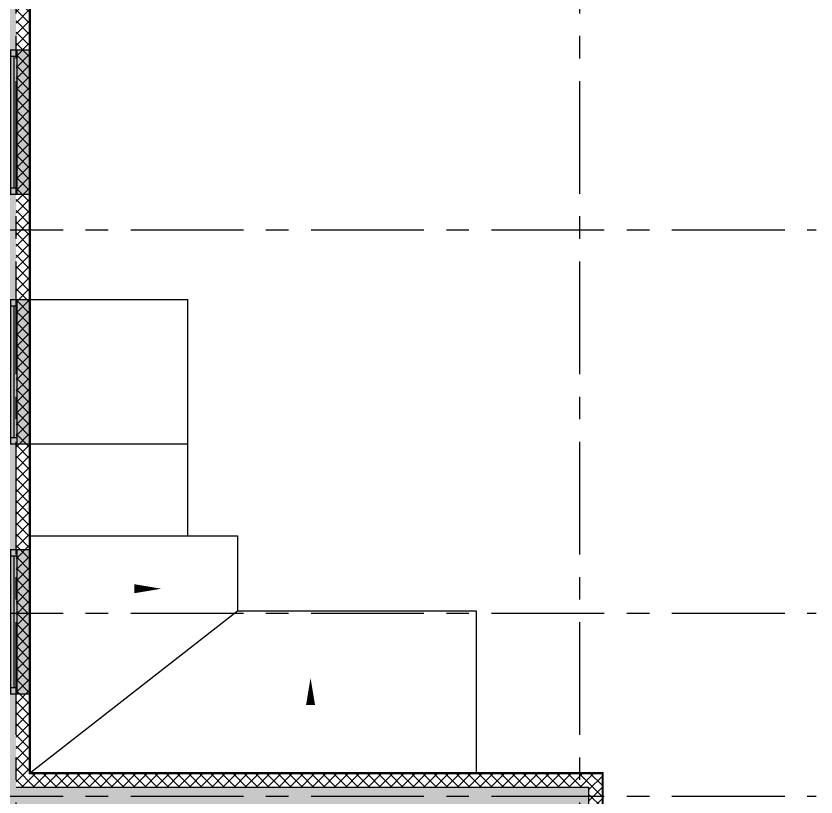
# Model space of a CAD drawing. Header units: millimetres. Extents: x -9318 to 9016603, y 0 to 838141.
# Drawn here: x 125997 to 134866, y 281113 to 289773 of the extents above; entities that cross this region are included whole.
import ezdxf

# ---------------------------------------------------------------- set-up
doc = ezdxf.new("R2010")
doc.units = ezdxf.units.MM
doc.linetypes.add('CENTER', pattern=[2, 1.25, -0.25, 0.25, -0.25])

# ---------------------------------------------------------------- blocks, each defined once
blk = doc.blocks.new('*U851')
h = blk.add_hatch(color=8)
h.dxf.hatch_style = 1
h.paths.add_polyline_path([(-1670, -210), (70, -210), (70, -140), (0, -140), (0, 220), (-1600, 220), (-1600, -140), (-1670, -140)])
at = {"color": 8, "lineweight": 30}
for p, q in [((-1600, -140), (-1600, 220)), ((0, -140), (0, 220))]:
    blk.add_line(p, q, dxfattribs=at)
at = {"color": 8}
for p, q in [((0, 220), (-1600, 220)), ((-1600, 70), (0, 70)), ((-1600, 0), (0, 0)), ((-1530, 0), (-1530, 70)), ((-1530, 35), (-70, 35)), ((-70, 0), (-70, 70)), ((-1670, -210), (-1670, -140)), ((-1670, -140), (-1600, -140)), ((0, -140), (70, -140)), ((70, -210), (70, -140)), ((-1670, -210), (70, -210))]:
    blk.add_line(p, q, dxfattribs=at)
blk = doc.blocks.new('*U825')
h = blk.add_hatch(color=8)
h.dxf.hatch_style = 1
h.paths.add_polyline_path([(-1670, -210), (70, -210), (70, -140), (0, -140), (0, 220), (-1600, 220), (-1600, -140), (-1670, -140)])
at = {"color": 8, "lineweight": 30}
for p, q in [((-1600, -140), (-1600, 220)), ((0, -140), (0, 220))]:
    blk.add_line(p, q, dxfattribs=at)
at = {"color": 8}
for p, q in [((0, 220), (-1600, 220)), ((-1600, 70), (0, 70)), ((-1600, 0), (0, 0)), ((-1530, 0), (-1530, 70)), ((-1530, 35), (-70, 35)), ((-70, 0), (-70, 70)), ((-1670, -210), (-1670, -140)), ((-1670, -140), (-1600, -140)), ((0, -140), (70, -140)), ((70, -210), (70, -140)), ((-1670, -210), (70, -210))]:
    blk.add_line(p, q, dxfattribs=at)
blk = doc.blocks.new('*U826')
h = blk.add_hatch(color=8)
h.dxf.hatch_style = 1
h.paths.add_polyline_path([(-1670, -210), (70, -210), (70, -140), (0, -140), (0, 220), (-1600, 220), (-1600, -140), (-1670, -140)])
at = {"color": 8, "lineweight": 30}
for p, q in [((-1600, -140), (-1600, 220)), ((0, -140), (0, 220))]:
    blk.add_line(p, q, dxfattribs=at)
at = {"color": 8}
for p, q in [((0, 220), (-1600, 220)), ((-1600, 70), (0, 70)), ((-1600, 0), (0, 0)), ((-1530, 0), (-1530, 70)), ((-1530, 35), (-70, 35)), ((-70, 0), (-70, 70)), ((-1670, -210), (-1670, -140)), ((-1670, -140), (-1600, -140)), ((0, -140), (70, -140)), ((70, -210), (70, -140)), ((-1670, -210), (70, -210))]:
    blk.add_line(p, q, dxfattribs=at)

msp = doc.modelspace()

# ---------------------------------------------------------------- hatches: boundary and pattern name
at = {"ltscale": 100}
h = msp.add_hatch(dxfattribs=at)
h.set_pattern_fill('ANSI37', color=256, scale=700)
h.set_pattern_definition([(45, (-881264.54, 320766.49), (-61.871843, 61.871843), []), (135, (-881264.54, 320766.49), (-61.871843, -61.871843), [])])
h.paths.add_polyline_path([(78816.68, 319351.77), (78666.68, 319351.77), (78661.91, 318782.96), (81791.91, 318782.96), (81791.91, 315852.96), (84912.07, 315852.96), (84912.07, 307832.96), (81111.91, 307832.96), (81111.91, 307702.96), (75721.91, 307702.96), (75721.91, 299092.96), (80697.1, 299092.96), (80697.1, 303057.96), (115497.1, 303057.96), (115497.1, 299092.96), (125997.1, 299092.96), (125997.1, 281222.96), (132347.11, 281222.96), (132347.08, 271512.96), (119247.1, 271512.96), (119247.1, 277862.96), (111367.1, 277862.96), (111367.1, 283052.96), (102831.79, 283052.96), (102831.79, 282652.96), (102981.79, 282652.96), (102981.79, 282902.96), (111217.1, 282902.96), (111217.1, 277712.96), (119097.1, 277712.96), (119097.1, 271362.96), (132497.08, 271362.96), (132497.11, 281372.96), (126147.1, 281372.96), (126147.1, 299242.96), (115647.1, 299242.96), (115647.1, 303207.96), (80547.1, 303207.96), (80547.1, 299242.96), (75871.91, 299242.96), (75871.91, 307552.96), (81261.91, 307552.96), (81261.91, 307682.96), (85062.07, 307682.96), (85062.07, 316002.96), (81941.91, 316002.96), (81941.91, 318932.96), (78811.91, 318932.96)])
h.paths.add_polyline_path([(78661.91, 320991.77), (78811.91, 320991.77), (78811.91, 322133.22), (78961.91, 322133.22), (78961.91, 322283.22), (78661.91, 322283.22)])
h = msp.add_hatch(dxfattribs=at)
h.set_pattern_fill('ANSI35', color=256, scale=700)
h.set_pattern_definition([(45, (-887755.71, 381612.85), (-123.743687, 123.743687), []), (45, (-887631.97, 381612.85), (-123.743687, 123.743687), [218.75, -43.75, 0, -43.75])])
h.paths.add_polyline_path([(132347.1, 281222.96), (125997.1, 281222.96), (125997.1, 298893.31), (125797.1, 298892.6), (125797.1, 281222.96), (125697.1, 281222.96), (125697.1, 278162.96), (125997.1, 278162.96), (125997.1, 281022.96), (132147.1, 281022.96), (132347.1, 281022.96)])

# ---------------------------------------------------------------- linework, layer by layer
at = {"linetype": 'CENTER', "ltscale": 1000}
for p, q in [((125997.1, 269801.69), (125997.1, 304109.16)), ((132247.1, 269801.69), (132247.1, 304109.16)), ((51268.34, 287402.96), (134865.51, 287402.96)), ((51268.34, 283152.96), (134865.51, 283152.96)), ((51268.34, 281122.96), (134865.51, 281122.96))]:
    msp.add_line(p, q, dxfattribs=at)
at = {"ltscale": 100}
for p, q in [((126147.1, 281372.96), (126147.1, 299242.96)), ((126157.1, 281382.96), (126157.1, 299252.96)), ((126147.1, 281372.96), (132497.47, 281372.96)), ((126157.1, 281382.96), (132507.47, 281382.96)), ((125997.1, 281222.96), (132347.1, 281222.96)), ((132347.1, 271512.96), (132347.1, 281222.96))]:
    msp.add_line(p, q, dxfattribs=at)
at = {"ltscale": 0.25}
for p, q in [((126157.1, 286627.96), (127897.13, 286627.96)), ((127897.13, 286627.96), (127897.09, 285027.97)), ((126157.1, 281382.96), (128450.93, 283178.72))]:
    msp.add_line(p, q, dxfattribs=at)
for points in [[(126157.1, 285027.96), (127897.14, 285027.97), (127897.11, 284007.96)], [(126157.1, 284007.96), (128450.93, 284007.96), (128450.93, 283178.72), (131097.73, 283178.72), (131097.73, 281382.96)]]:
    msp.add_lwpolyline(points, dxfattribs=at)
at = {"linetype": 'Continuous'}
for points in [[(126980.73, 283422.45, 0, 0, 0), (127609.73, 283422.45, 0, 100, 0), (127309.73, 283422.45, 100, 100, 0)], [(129262.12, 281803.45, 0, 0, 0), (129262.12, 282432.45, 0, 100, 0), (129262.12, 282132.45, 100, 100, 0)]]:
    msp.add_lwpolyline(points, format="xyseb", dxfattribs=at)
at = {"ltscale": 100}
for points in [[(132497.08, 271362.96), (132497.47, 281372.96)], [(132507.08, 271352.96), (132507.47, 281382.96)]]:
    msp.add_lwpolyline(points, dxfattribs=at)

# ---------------------------------------------------------------- block references
at = {"rotation": 270}
for name, p in [('*U826', (125937.1, 287797.96)), ('*U825', (125937.1, 285027.96)), ('*U851', (125937.1, 282257.96))]:
    msp.add_blockref(name, p, dxfattribs=at)

doc.saveas('drawing.dxf')
